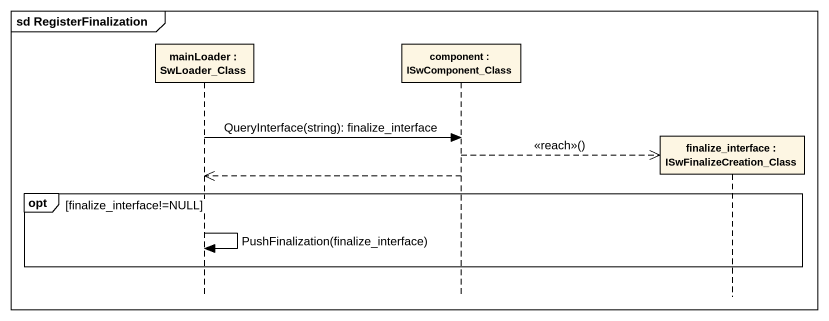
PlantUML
@startuml
mainframe sd RegisterFinalization
hide footbox
participant "mainLoader : SwLoader_Class" as mainLoader
participant "component : ISwComponent_Class" as component_
participant "finalize_interface : ISwFinalizeCreation_Class" as finalize_interface

mainLoader -> component_ : QueryInterface(string): finalize_interface
component_ -->> finalize_interface ** : <<reach>>()
component_ -->> mainLoader
opt finalize_interface!=NULL
  mainLoader -> mainLoader : PushFinalization(finalize_interface)
end
@enduml
